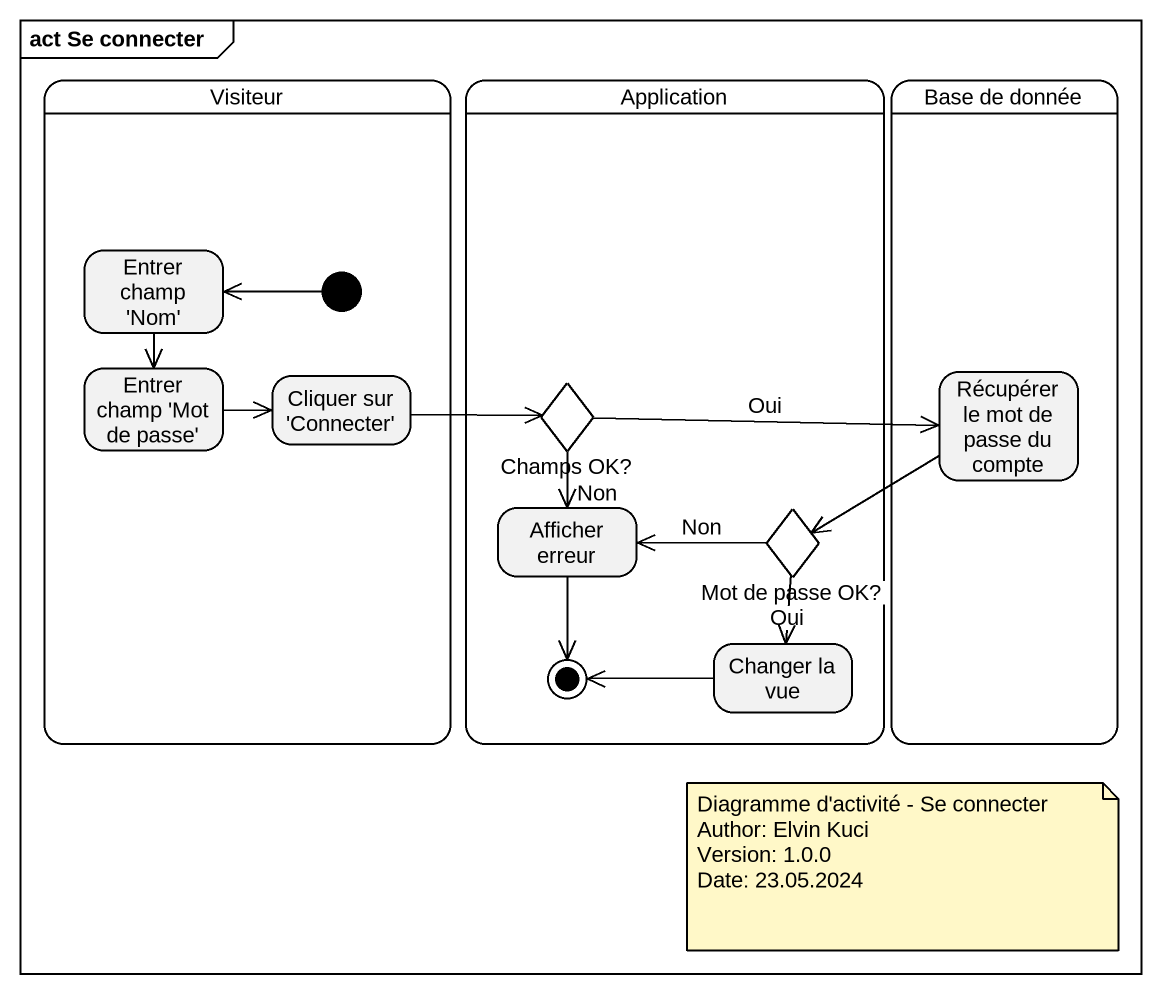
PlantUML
@startuml
mainframe act Se connecter
hide empty description
state Visiteur {
  state "Entrer champ 'Nom'" as Entrer_champ_Nom
  state "Entrer champ 'Mot de passe'" as Entrer_champ_Mot_de_passe
  state "Cliquer sur 'Connecter'" as Cliquer_sur_Connecter
  [*] -left-> Entrer_champ_Nom
}
state Application {
  state "Champs OK?" as Champs_OK <<choice>>
  state "Afficher erreur" as Afficher_erreur
  state "Mot de passe OK?" as Mot_de_passe_OK <<choice>>
  state "Changer la vue" as Changer_la_vue
  Afficher_erreur --> [*]
  Changer_la_vue -left-> [*]
}
state "Base de donnée" as Base_de_donnée {
  state "Récupérer le mot de passe du compte" as Récupérer_le_mot_de_passe
}
Entrer_champ_Nom --> Entrer_champ_Mot_de_passe
Entrer_champ_Mot_de_passe -right-> Cliquer_sur_Connecter
Cliquer_sur_Connecter -right-> Champs_OK
Champs_OK -right-> Récupérer_le_mot_de_passe : Oui
Champs_OK --> Afficher_erreur : Non
Récupérer_le_mot_de_passe -left-> Mot_de_passe_OK
Mot_de_passe_OK -left-> Afficher_erreur : Non
Mot_de_passe_OK --> Changer_la_vue : Oui
note as N1
  Diagramme d'activité - Se connecter
  Author: Elvin Kuci
  Version: 1.0.0
  Date: 23.05.2024
end note
@enduml
